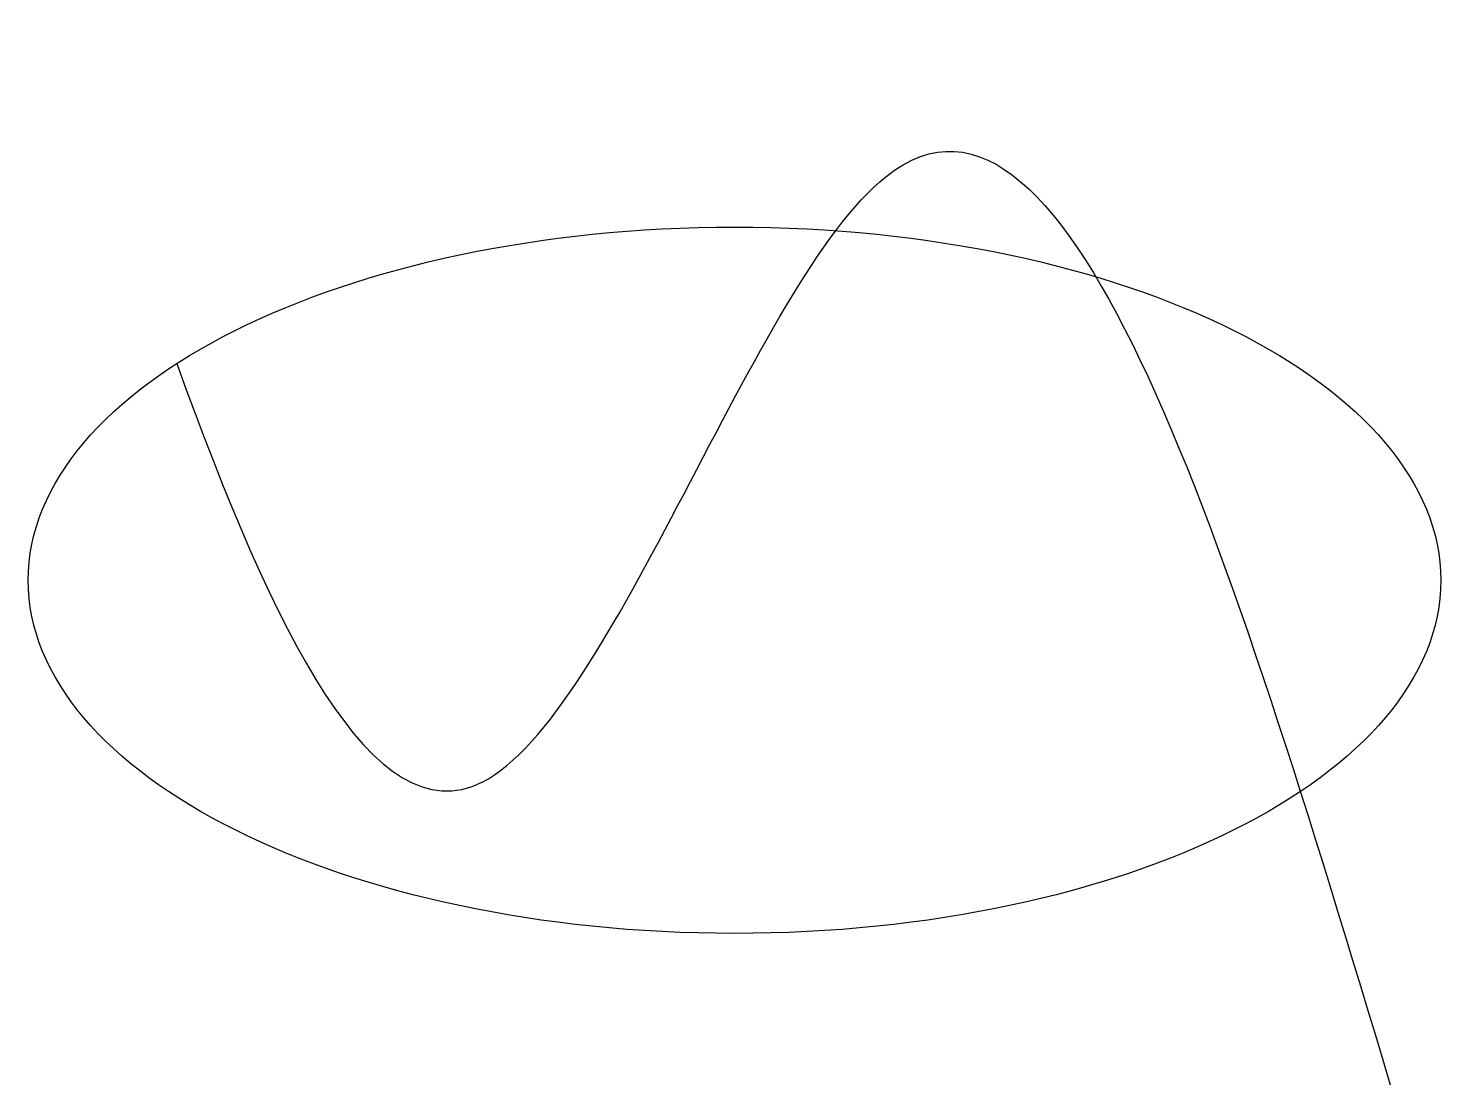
# Model space of a CAD drawing. Header units: millimetres. Extents: x 1 to 29, y 0 to 20.9.
import ezdxf

# ---------------------------------------------------------------- set-up
doc = ezdxf.new("R2010")
doc.units = ezdxf.units.MM
doc.layers.get('0').update_dxf_attribs({"lineweight": 25})

msp = doc.modelspace()

# ---------------------------------------------------------------- linework, layer by layer
msp.add_ellipse((15, 10), major_axis=(14, 0), ratio=0.5)
msp.add_open_spline([(3.944, 14.294), (5.875, 8.95), (10.208, 0.084), (19.473, 28.276), (24.842, 10.471), (28, 0)], degree=3, knots=[4.083347, 4.083347, 4.083347, 4.083347, 16.124515, 30.546721, 51.137981, 51.137981, 51.137981, 51.137981])

doc.saveas('drawing.dxf')
